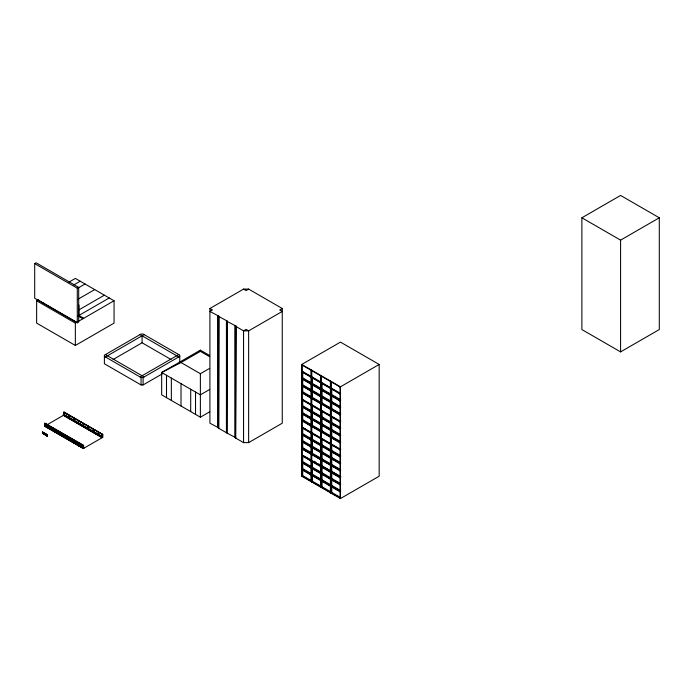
<?xml version="1.0" encoding="UTF-8"?>
<svg xmlns="http://www.w3.org/2000/svg" width="694" height="694" viewBox="0 0 694 694"><rect width="100%" height="100%" fill="white"/><g stroke="black" fill="none" stroke-linecap="round" stroke-linejoin="round"><path stroke-width="1.04" d="M34.7 263.607L36.105 262.792L78.691 287.385L78.691 322.016L77.286 322.823L34.7 298.238L34.7 263.607L77.286 288.192L78.691 287.385M68.923 282.128L75.351 278.415L114.059 300.762L114.059 323.118L75.351 345.465L36.635 323.118L36.635 300.762L38.604 299.626M42.881 302.749L43.444 302.419M73.764 284.922L80.183 281.209M77.685 288.244L85.024 284.002M78.179 299.131L94.705 289.589M78.674 310.018L104.386 295.176M109.218 297.969L78.04 315.97L82.881 318.772M36.635 300.762L75.351 323.118L76.756 322.302L38.04 299.955M78.249 321.443L114.059 300.762M105.427 356.959L144.135 334.612M113.087 359.518L142.079 342.784L171.071 359.518M209.918 308.509L212.459 309.975L209.918 311.441L218.844 316.178L218.844 427.929L209.918 423.193L209.918 308.509L243.551 289.094L248.634 289.094L282.267 308.509L282.267 423.193L248.634 442.616L243.551 442.616L235.613 438.027L235.977 326.067L235.613 438.027M248.634 289.094L246.092 290.56L243.551 289.094M218.489 316.386L227.415 321.122L227.051 433.082L218.489 428.137L218.844 316.178M44.746 426.263L44.928 423.106L83.636 445.461L83.636 448.367L44.928 426.012M102.087 436.821L102.087 437.714L63.38 415.368L63.38 414.465L102.391 436.647L63.675 414.292L63.978 412.106L102.695 434.461L102.695 437.367L83.341 448.541L44.624 426.185L45.231 425.838M63.978 413.563L64.178 412.271L63.978 413.424M44.668 423.678L49.205 426.229L49.205 427.261M64.238 412.375L64.299 413.381M44.746 424.945L49.265 427.643L49.205 428.71M44.728 425.092L49.343 427.599L49.343 428.909M47.045 424.789L63.553 415.255L102.27 437.61M49.144 426.263L49.343 427.461M49.586 426.29L54.045 429.022M49.508 427.782L54.106 430.436L54.184 431.564M49.508 427.92L54.184 430.393L49.465 427.669M42.508 432.258L47.123 434.765L47.123 436.075M42.403 433.351L47.244 436.144L47.244 434.696L42.403 431.902L42.525 433.282M140.023 376.937L178.731 354.591M104.395 356.369L141.047 377.527L143.103 377.527L179.763 356.369M73.859 417.857L78.5 420.495M54.41 429.23L58.886 431.815L58.886 432.848M54.184 430.115L54.184 428.944L49.465 426.22M227.051 321.331L235.977 326.067M54.427 430.532L58.947 433.23L59.025 434.505M54.41 430.688L59.025 433.186L54.306 430.462M54.045 431.512L53.985 430.506M46.932 435.91L46.932 434.878M47.123 435.936L47.045 434.808M54.427 431.711L54.306 428.875M58.825 431.85L59.025 433.047M209.597 355.467L200.375 350.149L161.667 372.496L161.667 394.843L200.375 417.198L209.597 411.872M78.7 420.659L83.341 423.288M59.19 432.058L63.718 434.609L63.857 435.702M78.76 420.764L78.812 421.761M209.597 389.525L200.375 394.843L161.667 372.496L181.021 362.537L200.375 351.364L209.597 356.681M59.137 433.256L63.857 435.979L59.259 433.325M179.763 362.71L179.763 355.181L143.103 334.022L141.047 334.022L104.395 355.181L104.395 363.769L141.047 384.936L143.103 384.936L162.353 373.823M58.886 434.305L58.886 433.264M282.267 308.509L279.725 309.975L282.267 311.441L248.634 330.865L243.551 330.865L235.613 326.275M83.454 423.496L88.051 426.012M64.082 434.817L68.697 437.324L68.697 438.634M83.592 423.557L83.653 424.555M63.718 435.641L63.857 434.531L59.137 431.807M64.1 436.118L68.697 438.773L68.697 440.091M63.718 437.099L63.666 436.092M63.857 437.159L63.779 436.023L59.181 433.368M64.1 437.298L63.978 434.461M88.372 426.246L93.013 428.875M68.923 437.61L73.399 440.196M88.433 426.35L88.494 427.348M68.697 438.495L68.619 437.367M68.94 438.912L73.46 441.618M68.923 439.068L73.538 441.566L73.538 442.885M68.94 440.091L68.819 437.255M73.538 441.427L73.538 440.117L73.399 441.228M73.764 440.404L78.24 442.989L78.379 444.082M93.334 429.109L97.733 431.599M73.781 441.705L78.379 444.36L78.379 445.678M73.399 442.685L73.338 441.679M78.179 443.024L78.379 444.221M98.054 431.833L102.695 434.6M78.604 443.197L83.219 445.704L83.219 447.014M181.021 362.537L200.375 373.71L209.597 368.393M78.622 444.507L83.141 447.205L83.219 448.471M78.604 444.654L83.219 447.153L78.5 444.429M44.624 423.288L83.636 445.461M63.675 412.279L102.695 434.461M83.02 446.849L83.08 445.782M83.636 447.474L83.939 448.194M83.02 448.307L83.08 447.24M301.743 364.454L340.459 342.107L379.167 364.454L379.167 476.214L340.459 498.561L301.743 476.214L301.743 364.454L340.459 386.81L340.459 498.561M302.107 372.071L302.714 371.724L302.714 377.866L311.667 383.036M302.107 378.221L302.714 377.866M302.107 379.054L302.714 378.707L302.714 384.849L311.667 390.019M581.876 217.786L620.583 195.439L659.3 217.786L659.3 329.546L620.583 351.893L581.876 329.546L581.876 217.786L620.583 240.141L659.3 217.786M311.788 377.657L312.387 377.31L312.387 383.452L321.339 388.623M302.107 385.205L302.714 384.849M302.107 386.038L302.714 385.691L302.714 391.841L311.667 397.003M311.788 383.808L312.387 383.452M311.788 384.641L312.387 384.294L312.387 390.444L321.339 395.606M302.107 392.188L302.714 391.841M321.461 383.244L322.068 382.897L322.068 389.039L331.021 394.209M311.788 390.791L312.387 390.444M311.788 391.624L312.387 391.277L312.387 397.428L321.339 402.589M227.051 433.082L235.977 437.819M302.107 400.013L302.714 399.657L302.714 405.808L311.667 410.978M321.461 389.395L322.068 389.039M321.461 390.228L322.068 389.881L322.068 396.031L331.021 401.193M311.788 397.775L312.387 397.428M331.142 388.831L331.749 388.484L331.749 394.634L340.702 399.796L340.095 400.152L330.778 394.773M302.107 406.155L302.714 405.808M321.461 396.378L322.068 396.031M340.095 387.018L379.167 364.454M331.142 394.981L331.749 394.634M302.107 413.138L302.714 412.791L311.667 417.962M321.461 403.361L322.068 403.014L331.021 408.185M340.095 394.001L340.702 393.654M311.788 411.742L312.387 411.395L321.339 416.565M331.142 401.965L331.749 401.618L340.702 406.788L340.095 407.135L330.778 401.757M302.107 420.122L302.714 419.775L311.667 424.945L311.059 425.292L301.743 419.913M340.095 400.985L340.702 400.638L337.119 398.573M311.788 418.725L312.387 418.378L321.339 423.548L320.741 423.895L311.424 418.517M331.142 408.948L331.749 408.601L340.702 413.771L340.095 414.118L330.778 408.74M321.461 417.328L322.068 416.981L331.021 422.152L330.413 422.499L321.096 417.12M340.095 407.968L340.702 407.621M311.788 425.708L312.387 425.361L321.339 430.532L320.741 430.879L311.424 425.5M302.107 434.097L302.714 433.741L311.667 438.912L311.059 439.259L301.743 433.88M321.461 424.312L322.068 423.965L331.021 429.135L330.413 429.482L321.096 424.103M340.095 414.96L340.702 414.604M331.142 422.915L331.749 422.568L340.702 427.738L340.095 428.085L330.778 422.707M302.107 441.08L302.714 440.733L311.667 445.895L311.059 446.251L301.743 440.872M302.107 441.913L302.714 441.566L302.714 447.717L311.667 452.878M321.461 431.304L322.068 430.948L331.021 436.118L330.413 436.465L321.096 431.087M301.743 398.963L340.095 421.102L340.702 420.755M340.095 421.943L340.702 421.588M311.788 439.684L312.387 439.328L321.339 444.498L320.741 444.854L311.424 439.476M311.788 440.517L312.387 440.17L312.387 446.32L321.339 451.482L320.741 451.837L311.424 446.459M331.142 429.907L331.749 429.551L340.702 434.722L340.095 435.069L330.778 429.69M302.107 448.064L302.714 447.717M340.095 428.927L340.702 428.58M311.788 446.667L312.387 446.32M311.788 447.509L312.387 447.153L312.387 453.303L321.339 458.474M331.142 436.89L331.749 436.535L340.702 441.705L340.095 442.052L330.778 436.682M302.107 455.889L302.714 455.533L302.714 461.684L311.667 466.854M321.461 445.27L322.068 444.923L331.021 450.085L330.413 450.441L321.096 445.062M321.461 446.103L322.068 445.756L322.068 451.907L331.021 457.077M340.095 435.91L340.702 435.563M311.788 453.65L312.387 453.303M331.142 444.707L331.749 444.36L331.749 450.51L340.702 455.672L340.095 456.027L330.778 450.649M302.107 462.031L302.714 461.684M302.107 462.872L302.714 462.525L302.714 468.667L311.667 473.837M321.461 452.254L322.068 451.907M321.461 453.095L322.068 452.74L322.068 458.89L331.021 464.06M340.095 442.893L340.702 442.546M301.743 454.839L311.198 460.131M311.059 461.05L311.667 460.703M311.788 461.475L312.387 461.128L312.387 467.27L321.339 472.441M331.142 450.857L331.749 450.51M331.142 451.699L331.749 451.343L331.749 457.493L340.702 462.664L340.095 463.011L330.778 457.632M302.107 469.014L302.714 468.667M302.107 469.855L302.714 469.508L302.714 475.65L311.667 480.821M320.741 459.654L302.107 448.905M321.461 459.237L322.068 458.89M301.743 426.897L340.095 449.044L340.702 448.688M321.461 460.079L322.068 459.723L322.068 465.874L331.021 471.044M340.095 449.877L340.702 449.53M311.788 467.617L312.387 467.27M311.788 468.459L312.387 468.112L312.387 474.254L321.339 479.424M331.142 457.84L331.749 457.493M331.142 458.682L331.749 458.326L331.749 464.477L340.702 469.647L340.095 469.994L330.778 464.616M302.107 475.997L302.714 475.65M321.461 466.221L322.068 465.874M321.461 467.062L322.068 466.715L322.068 472.857L331.021 478.027M340.095 456.86L340.702 456.513M311.788 474.601L312.387 474.254M311.788 475.442L312.387 475.095L312.387 481.237L321.339 486.407M330.413 465.249L330.865 464.989L321.773 459.896M331.142 464.824L331.749 464.477M331.142 465.665L331.749 465.318L331.749 471.46L340.702 476.631L340.095 476.978L330.778 471.599M321.461 473.204L322.068 472.857M321.461 474.045L322.068 473.698L322.068 479.84L331.021 485.011M340.095 463.844L340.702 463.497M311.788 481.593L312.387 481.237M311.424 460.426L330.413 471.391L330.865 471.131L321.773 466.047M331.142 471.807L331.749 471.46M331.142 472.649L331.749 472.302L331.749 478.444L340.702 483.614L340.095 483.961L330.778 478.582M321.461 480.196L322.068 479.84M321.461 481.029L322.068 480.682L322.068 486.824L331.021 491.994M340.095 470.836L340.702 470.48M331.142 478.791L331.749 478.444M331.142 479.632L331.749 479.285L331.749 485.427L340.702 490.597L340.095 490.944L330.778 485.566M321.461 487.179L322.068 486.824M340.095 477.819L340.702 477.472M331.142 485.783L331.749 485.427M331.142 486.615L331.749 486.268L331.749 492.419L340.702 497.581L340.095 497.936L330.778 492.558M340.095 484.802L340.702 484.455M331.142 492.766L331.749 492.419M340.095 491.786L340.702 491.439L333.536 487.301M331.602 465.396L337.058 468.45M302.107 455.047L320.741 465.804L320.741 459.237M331.602 471.547L340.702 476.631M301.743 364.879L340.459 387.226M301.743 371.021L340.095 393.168L340.095 386.601M301.743 371.446L340.459 393.793M301.743 371.863L340.459 394.209M301.743 378.004L311.059 383.383L311.059 376.825M311.424 383.591L320.741 388.97L320.741 382.411M321.096 389.187L330.413 394.565L330.413 387.998M303.608 379.219L308.977 382.325M314.182 385.326L321.339 389.464M323.855 390.913L325.651 391.945M327.438 392.986L331.021 395.051M333.536 396.5L335.323 397.541M301.743 378.43L340.459 400.776M301.743 378.846L340.459 401.193M301.743 384.997L311.059 390.366L311.059 383.808M311.424 390.583L320.741 395.962L320.741 389.395M321.096 396.17L330.413 401.548L330.413 394.981M304.501 386.723L308.084 388.796M314.182 392.31L321.339 396.448M323.855 397.896L325.651 398.937M327.438 399.97L331.021 402.034M335.323 404.524L331.749 402.451L331.749 408.601M337.119 405.556L338.906 406.589M301.743 385.413L340.459 407.76M301.743 385.829L340.459 408.185M301.743 391.98L311.059 397.358L311.059 390.791M311.424 397.567L320.741 402.945L320.741 396.378M321.096 403.153L330.413 408.532L330.413 401.965M301.743 392.396L340.459 414.743M301.743 392.813L340.459 415.168M314.182 406.285L315.97 407.317M327.438 413.936L329.234 414.969M301.743 399.38L340.459 421.735M301.743 399.796L340.459 422.152M301.743 405.947L311.059 411.325L311.059 404.758M311.424 411.533L320.741 416.912L320.741 410.345M304.501 407.682L306.297 408.714M308.977 410.267L311.667 411.811M315.076 413.78L312.387 412.236L312.387 418.378M329.234 421.952L322.068 417.823L322.068 423.965M335.323 425.474L339.8 428.059M301.743 406.363L340.459 428.719M301.743 406.788L340.459 429.135M301.743 412.93L311.059 418.309L311.059 411.742M301.743 413.346L340.459 435.702M301.743 413.771L340.459 436.118M301.743 420.338L340.459 442.685M301.743 420.755L340.459 443.102M305.395 429.152L302.714 427.599L302.714 433.741M301.743 427.322L340.459 449.669M301.743 427.738L340.459 450.085M140.023 334.612L178.731 356.959M301.743 434.305L340.459 456.652M301.743 434.722L340.459 457.077M321.096 452.046L330.413 457.424L330.413 450.857M315.97 449.226L320.446 451.803M301.743 441.289L340.459 463.635M301.743 441.705L340.459 464.06M83.766 318.26L78.925 315.466L78.925 305.056M301.743 447.856L311.059 453.234L311.059 446.667M311.424 453.442L320.741 458.821L320.741 452.254M321.096 459.029L330.413 464.407L330.413 457.84M329.234 463.861L331.021 464.893M301.743 448.272L340.459 470.619M301.743 448.688L340.459 471.044M314.182 461.319L315.97 462.351M318.659 463.904L321.339 465.457M301.743 455.255L340.459 477.611M301.743 455.68L340.459 478.027M301.743 461.822L311.059 467.201L311.059 460.634M311.424 467.409L320.741 472.788L320.741 466.221M321.096 472.996L330.413 478.374L330.413 471.807M307.19 465.101L311.667 467.687M316.863 470.697L318.659 471.729M332.643 479.797L337.119 482.382M301.743 462.239L340.459 484.594M301.743 462.664L340.459 485.011M105.427 354.591L144.135 376.937M301.743 468.806L311.059 474.184L311.059 467.617M311.424 474.392L320.741 479.771L320.741 473.204M321.096 479.979L330.413 485.358L330.413 478.791M307.19 472.094L311.667 474.67M316.863 477.68L318.659 478.713M322.962 481.194L327.438 483.779M301.743 469.222L340.459 491.578M301.743 469.647L340.459 491.994M301.743 475.789L311.059 481.168L311.059 474.601M311.424 481.376L320.741 486.754L320.741 480.196M321.096 486.971L330.413 492.341L330.413 485.783M64.1 412.323L68.819 414.899M66.858 416.678L68.697 417.736M102.695 437.367L102.573 434.392M63.675 415.186L102.391 437.541L102.391 434.635M44.624 423.427L49.343 426.151M54.306 429.013L59.025 431.737M63.978 434.6L68.697 437.324M68.819 437.394L73.538 440.117M73.659 440.187L78.379 442.911M78.5 442.98L83.219 445.704M44.624 424.598L83.341 447.083M44.624 424.875L49.343 427.599M63.978 436.049L68.697 438.773M68.819 438.842L73.538 441.566M73.659 441.636L78.379 444.36M64.022 436.17L68.619 438.816L68.619 439.996M73.703 441.757L78.301 444.412L78.301 445.583M46.151 426.376L47.999 427.435M49.838 428.502L51.686 429.569M73.807 442.338L75.646 443.405M44.624 426.047L83.341 448.402M42.403 432.041L47.123 434.765M42.403 433.212L47.244 436.006M620.583 240.141L620.583 351.893M340.095 393.585L340.095 400.152M340.095 400.568L340.095 407.135M340.095 407.552L340.095 414.118M340.095 414.535L340.095 421.102M340.095 421.518L340.095 428.085M340.095 428.51L340.095 435.069M340.095 435.494L340.095 442.052M340.095 442.477L340.095 449.044M340.095 449.46L340.095 456.027M340.095 456.444L340.095 463.011M340.095 463.427L340.095 469.994M340.095 470.411L340.095 476.978M340.095 477.394L340.095 483.961M340.095 484.386L340.095 490.944M340.095 491.369L340.095 497.936M331.749 395.467L331.749 401.618M331.749 416.426L331.749 422.568M331.749 423.409L331.749 429.551M331.749 430.393L331.749 436.535M331.142 381.431L331.142 493.182M330.778 381.223L330.778 492.974M330.413 381.015L330.413 387.573M330.413 408.948L330.413 415.515M330.413 415.932L330.413 422.499M330.413 422.915L330.413 429.482M330.413 429.907L330.413 436.465M330.413 436.89L330.413 443.457M330.413 443.874L330.413 450.441M330.413 464.824L330.413 471.391M322.068 396.864L322.068 403.014M322.068 410.839L322.068 416.981M322.068 424.806L322.068 430.948M322.068 438.773L322.068 444.923M321.461 375.844L321.461 487.596M321.096 375.636L321.096 487.388M320.741 375.419L320.741 381.986M320.741 403.361L320.741 409.928M320.741 417.328L320.741 423.895M320.741 424.312L320.741 430.879M320.741 431.304L320.741 437.862M320.741 438.287L320.741 444.854M320.741 445.27L320.741 451.837M312.387 405.244L312.387 411.395M312.387 419.219L312.387 425.361M312.387 433.186L312.387 439.328M311.788 370.258L311.788 482.009M311.424 370.049L311.424 481.801M311.059 369.833L311.059 376.4M311.059 397.775L311.059 404.342M311.059 418.725L311.059 425.292M311.059 425.708L311.059 432.275M311.059 432.7L311.059 439.259M311.059 439.684L311.059 446.251M311.059 453.65L311.059 460.217M302.714 406.641L302.714 412.791M302.714 413.633L302.714 419.775M302.714 434.583L302.714 440.733M302.107 364.671L302.107 476.422M248.634 442.616L248.634 330.865L246.092 329.39L243.551 330.865L243.551 442.616M235.353 325.703L235.353 437.463M234.988 325.92L234.988 437.671M226.782 320.758L226.782 432.518M226.426 320.975L226.426 432.726M218.22 315.813L218.22 427.573M217.855 316.03L217.855 427.782M200.375 350.149L200.375 351.364M200.375 373.71L200.375 417.198M195.535 392.049L195.535 414.405M190.703 389.256L190.703 411.611M181.021 383.669L181.021 406.025M171.34 378.083L171.34 400.438M166.508 375.289L166.508 397.636M143.103 377.527L143.103 384.936M142.079 335.801L142.079 342.784M141.047 377.527L141.047 384.936M98.175 433.351L98.175 434.392L98.114 433.386M97.811 433.143L97.75 434.21M93.334 430.558L93.274 431.625M88.433 427.799L88.433 428.831M88.129 427.556L88.069 428.623M83.341 445.635L83.341 448.541M82.733 425.648L82.733 426.541M78.622 442.911L78.622 445.817M78.5 442.841L78.5 445.748M77.286 288.192L77.286 322.823M75.351 323.118L75.351 345.465M73.781 440.117L73.781 443.024M73.616 419.176L73.555 420.243M73.659 440.048L73.659 442.954M73.538 417.623L68.94 415.116L69.079 416.209M69.14 416.591L69.079 417.658M68.94 437.324L68.94 440.23M68.775 417.415L68.775 416.383L68.715 417.45M64.299 413.798L64.299 414.83M64.178 414.899L64.178 413.728L64.1 414.943M64.1 434.531L64.1 437.437M63.978 412.106L63.978 414.873M59.259 431.737L59.259 434.644M59.137 431.668L59.137 434.574M54.427 428.944L54.427 431.85M54.106 428.987L54.106 430.159M49.586 426.151L49.586 429.057M49.465 426.081L49.465 428.987M42.525 431.972L42.525 433.42M73.972 417.935L73.92 419.002L73.972 417.935M92.97 431.382L92.97 430.349L92.909 431.416M73.972 420.417L73.972 419.384L73.92 420.451"/></g></svg>
